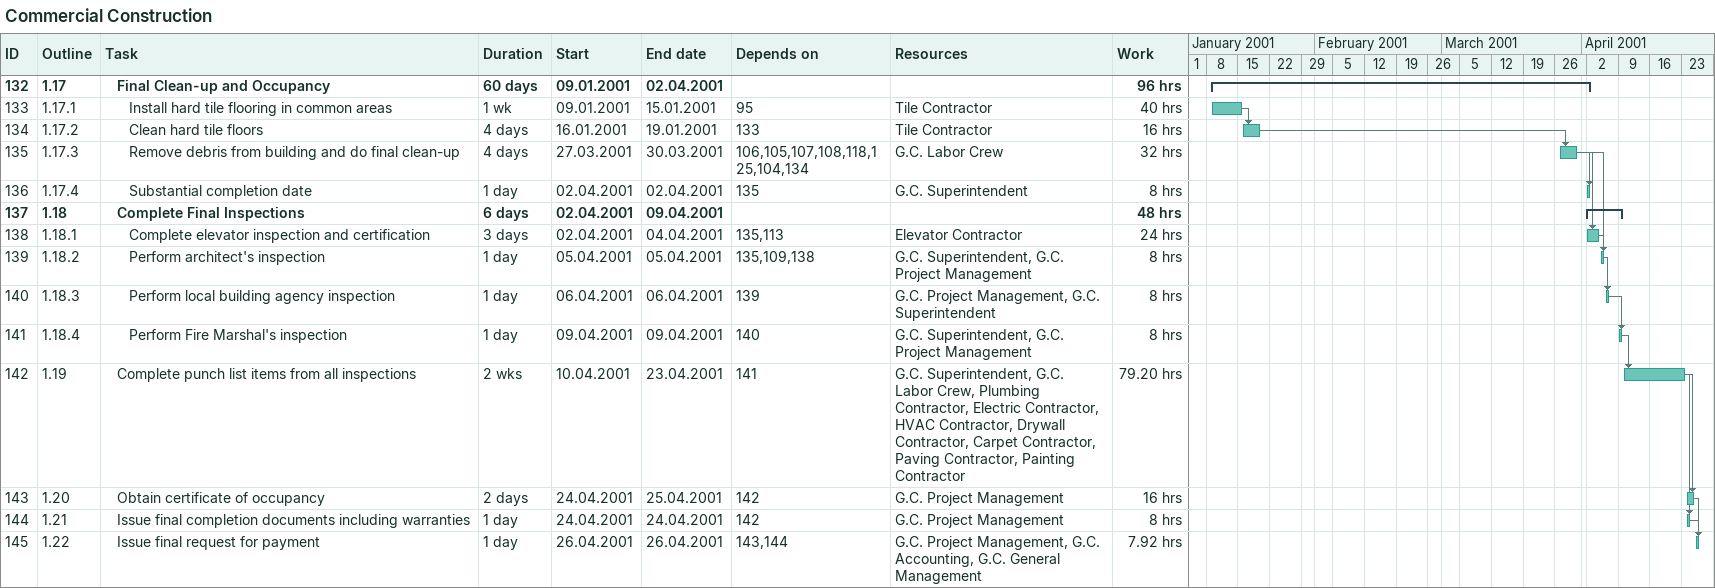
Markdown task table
Commercial Construction

| ID | WBS | Task | Duration | Start | Finish | Predecessors | Resources | Work (h) |
|---|---|---|---|---|---|---|---|---|
| 132 | 1.17 | **Final Clean-up and Occupancy** | 60d | 2001-01-09 | 2001-04-02 |  |  | 96 |
| 133 | 1.17.1 | Install hard tile flooring in common areas | 1w | 2001-01-09 | 2001-01-15 | 95 | Tile Contractor | 40 |
| 134 | 1.17.2 | Clean hard tile floors | 4d | 2001-01-16 | 2001-01-19 | 133 | Tile Contractor | 16 |
| 135 | 1.17.3 | Remove debris from building and do final clean-up | 4d | 2001-03-27 | 2001-03-30 | 106, 105, 107, 108, 118, 125, 104, 134 | G.C. Labor Crew | 32 |
| 136 | 1.17.4 | Substantial completion date | 1d | 2001-04-02 | 2001-04-02 | 135 | G.C. Superintendent | 8 |
| 137 | 1.18 | **Complete Final Inspections** | 6d | 2001-04-02 | 2001-04-09 |  |  | 48 |
| 138 | 1.18.1 | Complete elevator inspection and certification | 3d | 2001-04-02 | 2001-04-04 | 135, 113 | Elevator Contractor | 24 |
| 139 | 1.18.2 | Perform architect's inspection | 1d | 2001-04-05 | 2001-04-05 | 135, 109, 138 | G.C. Superintendent, G.C. Project Management | 8 |
| 140 | 1.18.3 | Perform local building agency inspection | 1d | 2001-04-06 | 2001-04-06 | 139 | G.C. Project Management, G.C. Superintendent | 8 |
| 141 | 1.18.4 | Perform Fire Marshal's inspection | 1d | 2001-04-09 | 2001-04-09 | 140 | G.C. Superintendent, G.C. Project Management | 8 |
| 142 | 1.19 | Complete punch list items from all inspections | 2w | 2001-04-10 | 2001-04-23 | 141 | G.C. Superintendent, G.C. Labor Crew, Plumbing Contractor, Electric Contractor, HVAC Contractor, Drywall Contractor, Carpet Contractor, Paving Contractor, Painting Contractor | 79.20 |
| 143 | 1.20 | Obtain certificate of occupancy | 2d | 2001-04-24 | 2001-04-25 | 142 | G.C. Project Management | 16 |
| 144 | 1.21 | Issue final completion documents including warranties | 1d | 2001-04-24 | 2001-04-24 | 142 | G.C. Project Management | 8 |
| 145 | 1.22 | Issue final request for payment | 1d | 2001-04-26 | 2001-04-26 | 143, 144 | G.C. Project Management, G.C. Accounting, G.C. General Management | 7.92 |
